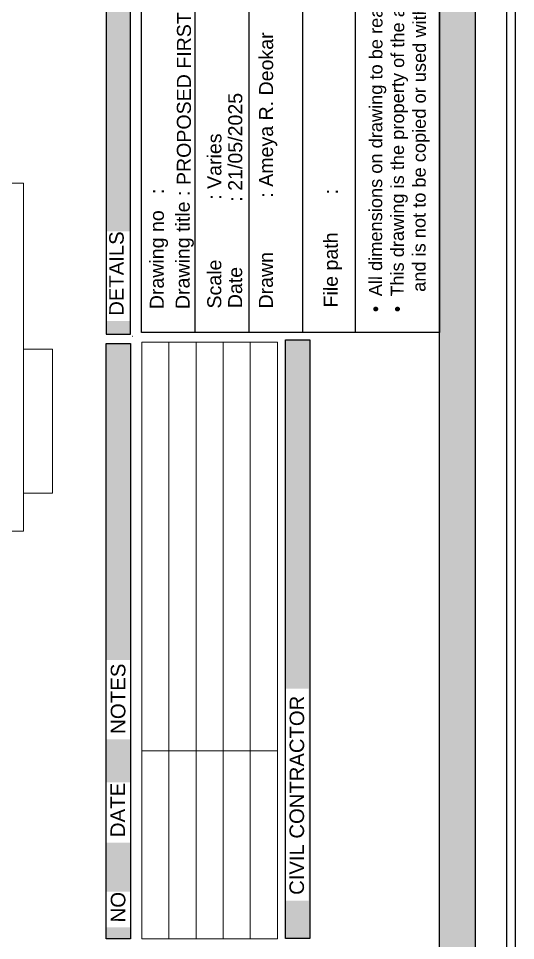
# Model space of a CAD drawing. Header units: millimetres. Extents: x 922141 to 965068, y 34629 to 256118.
# Drawn here: x 956333 to 960906, y 139470 to 147947 of the extents above; entities that cross this region are included whole.
import ezdxf

# ---------------------------------------------------------------- set-up
doc = ezdxf.new("R2010")
doc.units = ezdxf.units.MM
doc.layers.get('Defpoints').update_dxf_attribs({"color": 6})
for name, color, linetype, lineweight in [('A-HATCH', 251, 'Continuous', 9), ('A-TEXT-TITLES-BOLD', 7, 'Continuous', 13), ('HATCH', 8, 'Continuous', 5), ('MCA__ SCALE', 154, 'Continuous', 18)]:
    doc.layers.add(name, color=color, linetype=linetype, lineweight=lineweight)
doc.layers.add('P-Drain Trench', color=11, linetype='Continuous')
doc.layers.add('TEXT200', color=7, linetype='Continuous')
doc.styles.add('FP1', font='arial.ttf')

msp = doc.modelspace()

# ---------------------------------------------------------------- hatches: boundary and pattern name
at = {"layer": 'A-HATCH'}
h = msp.add_hatch(color=256, dxfattribs=at)
h.paths.add_polyline_path([(957140.26, 145043.87), (957140.26, 152496.08), (957363.06, 152496.08), (957363.06, 145043.87)])
h.paths.add_polyline_path([(957140.33, 145164.52), (957140.33, 145989.97), (957360.62, 145989.97), (957360.62, 145164.52)])
msp.add_hatch(color=256, dxfattribs=at).paths.add_polyline_path([(960204.77, 128310.51), (960204.77, 152301.43), (960533.72, 152301.43), (960533.72, 128310.51)])
h = msp.add_hatch(color=256, dxfattribs=at)
h.paths.add_polyline_path([(957140.26, 139485.78), (957140.26, 144958.66), (957364.86, 144958.66), (957364.86, 139485.78)])
h.paths.add_polyline_path([(957135.11, 140369.17), (957135.11, 140926.03), (957360.62, 140926.03), (957360.62, 140369.17)])
h.paths.add_polyline_path([(957135.11, 141320.25), (957135.11, 142049.84), (957360.62, 142049.84), (957360.62, 141320.25)])
h.paths.add_polyline_path([(957140.97, 139592.06), (957140.97, 139920.32), (957360.62, 139920.32), (957360.62, 139592.06)], flags=16)
h = msp.add_hatch(color=256, dxfattribs=at)
h.paths.add_polyline_path([(958789.85, 139837.44), (958789.85, 141784.71), (959003.44, 141784.71), (959003.44, 139837.44)], flags=16)
h.paths.add_polyline_path([(958789.85, 139490.15), (958789.85, 144991.68), (959012.65, 144991.68), (959012.65, 139490.15)])

# ---------------------------------------------------------------- linework, layer by layer
at = {"layer": 'A-TEXT-TITLES-BOLD'}
for p, q in [((957716.61, 139487.58), (957716.61, 144972.47)), ((957966.38, 139487.58), (957966.38, 144972.47)), ((958216.15, 139487.58), (958216.15, 144972.47)), ((958465.92, 139487.58), (958465.92, 144972.47)), ((957966.38, 139487.58), (957966.38, 142334.87)), ((957466.84, 141215.77), (958715.68, 141215.77))]:
    msp.add_line(p, q, dxfattribs=at)
msp.add_lwpolyline([(957466.84, 139487.58), (957466.84, 144972.47), (958715.68, 144972.47), (958715.68, 139487.58)], close=True, dxfattribs=at)
at = {"layer": 'Defpoints'}
msp.add_lwpolyline([(960905.72, 128229.67), (960905.72, 152576.92), (925535.3, 152576.92), (925535.3, 128229.67)], close=True, dxfattribs=at)
at = {"layer": 'HATCH'}
for p, q in [((960204.98, 139529.57), (960204.98, 150474.24)), ((960205, 128509.67), (960205, 140670.42))]:
    msp.add_line(p, q, dxfattribs=at)
at = {"layer": 'HATCH', "linetype": 'Continuous', "lineweight": 9, "ltscale": 540}
for p, q in [((956380.93, 144907.36), (956644.89, 144907.36)), ((956644.89, 144907.36), (956644.89, 143582.36)), ((956380.93, 143582.36), (956644.89, 143582.36))]:
    msp.add_line(p, q, dxfattribs=at)
at = {"layer": 'HATCH'}
for points in [[(957140.26, 139487.06), (957140.26, 144959.95), (957364.86, 144959.95), (957364.86, 139487.06)], [(958789.85, 144991.68), (958789.85, 139490.15), (959012.65, 139490.15), (959012.65, 144991.68)]]:
    msp.add_lwpolyline(points, close=True, dxfattribs=at)
at = {"layer": 'MCA__ SCALE'}
for p, q in [((956380.93, 146432.36), (955020.93, 146432.36)), ((956380.93, 146432.36), (956380.93, 143842.36)), ((956380.93, 143842.36), (956380.93, 143234.36)), ((955360.93, 143234.36), (956380.93, 143234.36))]:
    msp.add_line(p, q, dxfattribs=at)
at = {"layer": 'P-Drain Trench', "color": 0}
for p, q in [((957959.1, 145060.05), (957959.1, 151155.44)), ((958454.64, 145060.05), (958454.64, 151155.44)), ((958950.18, 145060.05), (958950.18, 151155.44)), ((959434.43, 145060.05), (959434.43, 151155.44)), ((957381.31, 145027.02), (957385.51, 145027.02))]:
    msp.add_line(p, q, dxfattribs=at)
for points in [[(957140.26, 152496.08), (957140.26, 145043.87), (957363.06, 145043.87), (957363.06, 152496.08)], [(957463.56, 145060.05), (957463.56, 152301.43), (960204.77, 152301.43), (960204.77, 145060.05)], [(960204.77, 128310.51), (960204.77, 152301.43), (960533.72, 152301.43), (960533.72, 128310.51)], [(960204.77, 128489.44), (960204.77, 152301.43), (960533.72, 152301.43), (960533.72, 128489.44)], [(957140.26, 139485.78), (957140.26, 144958.66), (957364.86, 144958.66), (957364.86, 139485.78)], [(958789.85, 139490.15), (958789.85, 144991.68), (959012.65, 144991.68), (959012.65, 139490.15)]]:
    msp.add_lwpolyline(points, close=True, dxfattribs=at)
at = {"layer": 'TEXT200'}
msp.add_lwpolyline([(960824.88, 128310.51), (960824.88, 152496.08), (925616.14, 152496.08), (925616.14, 128310.51)], close=True, dxfattribs=at)

# ---------------------------------------------------------------- texts
at = {"layer": 'A-TEXT-TITLES-BOLD', "attachment_point": 1, "style": 'FP1'}
for s, insert, char_height, width, rotation in [('\\pxi-0.02168,l0.02168,t0.06365;{\\fSymbol|b0|i0|c2|p18;·  }All dimensions on drawing to be read and not to be measured.\\P\\pi-4.44201,l4.44201,t4.44201;{\\fSymbol|b0|i0|c2|p18;·  T}his drawing is the property of the architect,\\P    and is not to be copied or used without permission', (959557.22, 145248.34), 119.91712, 9042.0212, 89.906185), ('\\A1;PROPOSED FIRST FLOOR LAYOUT', (957789.69, 146415.95), 128.751, 6096.4207, 89.941733), ('\\A1;{\\fArial|b0|i0|c238|p34;Drawn          : Ameya} R. Deokar', (958544.55, 145280.88), 128.751, 6096.4207, 89.941733), ('\\A1;Date            : 21/05/2025', (958261.41, 145283.59), 128.751, 6096.4207, 89.941733), ('\\A1;Scale           : Varies ', (958069.78, 145280.88), 128.751, 6096.4207, 89.941733), ('Drawing no   : ', (957541, 145274.31), 128.751, 6096.4207, 89.941733), ('Drawing title : ', (957778.84, 145275.41), 128.751, 6096.4207, 89.941733), ('File path       : ', (959141.15, 145290.66), 128.751, 6096.4207, 89.941733), ('{\\f@Arial Unicode MS|b0|i0|c0|p34;DETAILS}', (957167.58, 145214.29), 133.2412, 5486.7786, 89.941733), ('NOTES', (957182.05, 141370.5), 134.316, 5531.0358, 89.941733), ('{\\f@Arial Unicode MS|b0|i0|c0|p34;CIVIL CONTRACTOR}', (958826.11, 139890.66), 133.2412, 5486.7786, 89.941733), ('DATE', (957179.12, 140420.82), 134.316, 5531.0358, 89.941733), ('NO', (957182.05, 139636.45), 134.316, 5531.0358, 89.941733)]:
    msp.add_mtext(s, dxfattribs=dict(at, insert=insert, char_height=char_height, width=width, rotation=rotation))

doc.saveas('drawing.dxf')
